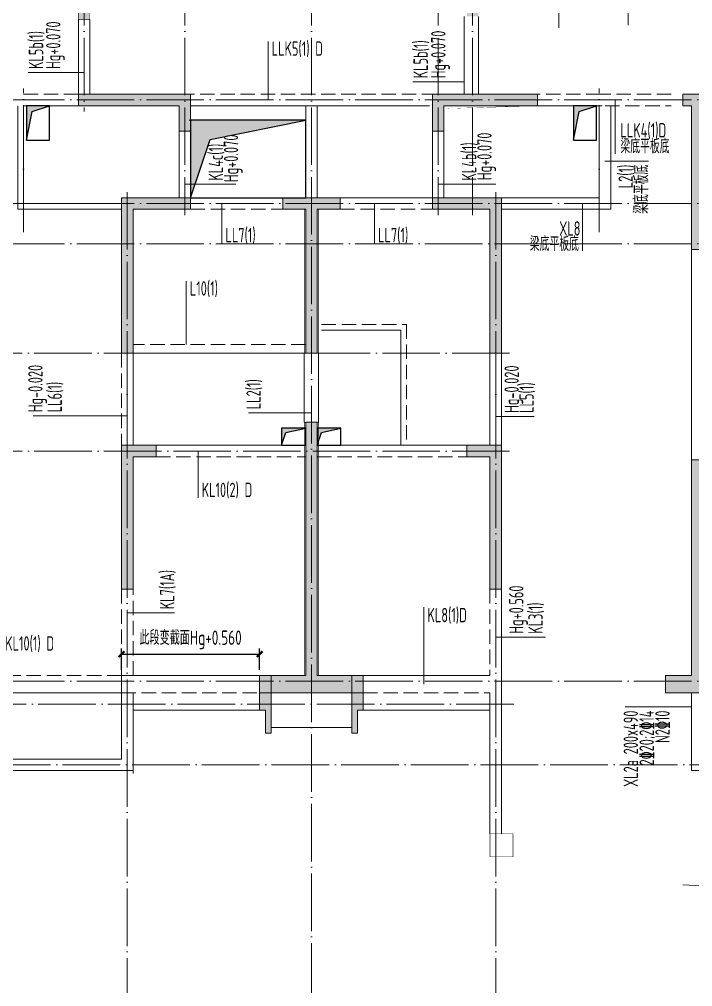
# Model space of a CAD drawing. Extents: x 5874492 to 7194610, y -939842 to -279257.
# Drawn here: x 6938971 to 6950668, y -595861 to -579057 of the extents above; entities that cross this region are included whole.
import ezdxf
from ezdxf.enums import TextEntityAlignment as Align

# ---------------------------------------------------------------- set-up
doc = ezdxf.new("R2010")
doc.units = 0
doc.header["$LTSCALE"] = 1000
doc.linetypes.add('DASH', pattern=[0.35, 0.25, -0.1])
doc.linetypes.add('DOTE', pattern=[2.4200000000000004, 2, -0.2, 0.02, -0.2])
for name, color, linetype, lineweight in [('A-轴线-塔楼', 1, 'DOTE', 9), ('A-轴线-隔墙', 41, 'DOTE', 9), ('S-基础-DQ', 6, 'Continuous', 20), ('S-墙柱-HATCH', 251, 'Continuous', 20), ('S-墙柱-WALL', 6, 'Continuous', 20), ('S-大样-HATCH', 251, 'Continuous', 20), ('S-大样-实线', 2, 'Continuous', 20), ('S-板-BEAM', 4, 'DASH', 20), ('S-板-BEAM-CON', 2, 'Continuous', 20), ('S-板-COLU', 50, 'DASH', 20), ('S-板-模板线条', 140, 'Continuous', 20), ('S-板-洞口边线', 211, 'Continuous', 20), ('S-梁-垂直集中标注', 45, 'Continuous', 20), ('S-梁-水平集中标注', 191, 'Continuous', 20)]:
    doc.layers.add(name, color=color, linetype=linetype, lineweight=lineweight)
doc.layers.add('HOLE', color=5, linetype='Continuous')
doc.layers.add('HOLE_HATCH', color=9, linetype='Continuous')
doc.styles.add('TSSD_REIN_T3', font='tssdeng.shx', dxfattribs={"width": 0.7, "bigfont": 'hztxt.shx'})
doc.styles.add('样式 1', font='tssdeng.shx', dxfattribs={"width": 0.7, "bigfont": 'tssdchn.shx'})
doc.dimstyles.new('_TCH_ARCH&&100', dxfattribs={"dimtxt": 250, "dimasz": 100, "dimexe": 100, "dimexo": 100, "dimgap": 100, "dimtad": 1, "dimdec": 0, "dimzin": 0, "dimdsep": 46, "dimtxsty": 'TSSD_REIN_T3', "dimblk": 'ARCHTICK', "dimcen": 0.09, "dimclrt": 7, "dimazin": 2, "dimtfac": 1, "dimtdec": 0, "dimtix": 1, "dimtmove": 2, "dimatfit": 3, "dimfxl": 0, "dimtolj": 1, "dimtzin": 0, "dimarcsym": 0})

# ---------------------------------------------------------------- blocks, each defined once
blk = doc.blocks.new('20191023.11405152')
at = {"layer": 'S-大样-HATCH'}
h = blk.add_hatch(color=256, dxfattribs=at)
h.dxf.hatch_style = 1
h.paths.add_polyline_path([(-99.99999995809048, 0), (0, 0), (-5.774199962615967e-08, -399.9999999129213), (99.99999995809048, -399.9999999129213), (99.99999995809048, 600.0007398887537), (-99.99999995809048, 600.0007398887537)])
at = {"layer": 'S-大样-实线'}
blk.add_lwpolyline([(-99.99999995809048, 0), (0, 0), (-5.774199962615967e-08, -399.9999999129213), (99.99999995809048, -399.9999999129213), (99.99999995809048, 600.0007398887537), (-99.99999995809048, 600.0007398887537)], close=True, dxfattribs=at)
blk = doc.blocks.new('_ArchTick')
at = {"color": 0, "linetype": 'ByBlock', "const_width": 0.4}
blk.add_lwpolyline([(-0.5, -0.5), (0.5, 0.5)], dxfattribs=at)
blk = doc.blocks.new('*D525')
at = {"layer": 'Defpoints', "color": 0, "transparency": 16777216}
for p in [(6943145.732196189, -590085.5229414239), (6940745.732196193, -590456.9757888315), (6943145.732196189, -590456.9765288262)]:
    blk.add_point(p, dxfattribs=at)
at = {"layer": 'S-梁-水平集中标注', "color": 0, "lineweight": -2, "transparency": 16777216}
for p, q in [((6940745.732196193, -590356.9757888315), (6940745.732196193, -589985.5229414239)), ((6943145.732196189, -590356.9765288262), (6943145.732196189, -589985.5229414239)), ((6940745.732196193, -590085.5229414239), (6943145.732196189, -590085.5229414239))]:
    blk.add_line(p, q, dxfattribs=at)
at = {"layer": 'S-梁-水平集中标注', "color": 0, "lineweight": -2, "transparency": 16777216, "xscale": 100, "yscale": 100, "zscale": 100, "rotation": 180}
blk.add_blockref('_ArchTick', (6940745.732196193, -590085.5229414239), dxfattribs=at)
at = {"layer": 'S-梁-水平集中标注', "color": 0, "lineweight": -2, "transparency": 16777216, "xscale": 100, "yscale": 100, "zscale": 100}
blk.add_blockref('_ArchTick', (6943145.732196189, -590085.5229414239), dxfattribs=at)
at = {"layer": 'S-梁-水平集中标注', "color": 7, "transparency": 16777216, "insert": (6941945.732196191, -589836.4844798854), "char_height": 250, "attachment_point": 5, "style": 'TSSD_REIN_T3'}
blk.add_mtext('\\A1;此段变截面Hg+0.560', dxfattribs=at)
blk = doc.blocks.new('regerh')
at = {"layer": 'HOLE_HATCH', "ltscale": 0.2}
blk.add_hatch(color=256, dxfattribs=at).paths.add_polyline_path([(6632294.781736531, -519704.5633280305), (6634295.04038429, -519704.5633280305), (6632632.282100516, -520042.0636920156), (6632294.781736531, -521054.5647839708)])
at = {"layer": 'HOLE', "ltscale": 0.2}
blk.add_lwpolyline([(6632294.781736531, -521054.5647839708), (6634295.04038429, -521054.5647839708), (6634295.04038429, -519704.5633280305), (6632294.781736531, -519704.5633280305)], close=True, dxfattribs=at)
blk.add_lwpolyline([(6632294.781736531, -521054.5647839708), (6632632.282100516, -520042.0636920156), (6634295.04038429, -519704.5633280305)], dxfattribs=at)
at = {"layer": 'S-基础-DQ', "ltscale": 0.5}
for points in [[(6631094.78154253, -521254.5655239883), (6629294.781736525, -521254.5641998451), (6629294.781736533, -519454.5641998367)], [(6631094.78154253, -521154.5655239883), (6629394.781736525, -521154.5641998451), (6629394.781736533, -519454.5641998372)], [(6631194.781542651, -525354.565523912), (6631194.781542645, -523754.5655239091)], [(6637594.78154254, -525354.5655239837), (6637594.781542534, -523754.5655239808)]]:
    blk.add_lwpolyline(points, dxfattribs=at)
at = {"layer": 'S-板-BEAM'}
for p, q in [((6630344.781736528, -519254.5644407477), (6629319.78195915, -519254.5628375974)), ((6636562.781736528, -519254.5655239704), (6630344.781736528, -519254.5643995609)), ((6639419.781679964, -519254.5641617407), (6638319.781736528, -519254.5647839743)), ((6640644.781736528, -519254.5647839743), (6639419.781787325, -519254.5641617407)), ((6639494.78173653, -519454.5641998367), (6640644.781736528, -519454.5647839743)), ((6632294.781736528, -521254.5647839708), (6633894.781736528, -521254.5647839708)), ((6634894.781736528, -521254.5647839708), (6636494.781736528, -521254.5647839708)), ((6634294.781736528, -523604.5647839699), (6631294.781736528, -523604.5647839699)), ((6631094.782093223, -523754.5655239704), (6631094.781757515, -525354.5655239704)), ((6631694.781736528, -525554.5647839704), (6634294.781736528, -525554.5647839704)), ((6634494.781736528, -525554.5647839704), (6637094.781736528, -525554.5647839704)), ((6631094.781736534, -527854.5655239704), (6631094.78173653, -529354.7282486942)), ((6631294.78173653, -529354.721173407), (6631294.781736534, -527854.5655239704)), ((6637494.781736533, -527854.5655239704), (6637494.781736533, -529354.5669001314)), ((6631094.781736336, -529354.7282486942), (6628594.781736333, -529354.7282486926)), ((6631094.781736336, -529654.7353239814), (6633494.781736333, -529654.5655245963)), ((6635294.713436186, -529654.6134578034), (6637494.781736533, -529654.5669001986))]:
    blk.add_line(p, q, dxfattribs=at)
at = {"layer": 'S-板-BEAM-CON'}
for p, q in [((6637044.781747445, -517904.5655239704), (6637044.782042187, -519254.5655239704)), ((6637294.782042187, -519254.5655239704), (6637294.781747445, -517904.5655239704)), ((6630344.830529819, -517954.5655239704), (6630344.830529819, -519254.5655239704)), ((6630544.830529819, -519254.5655239704), (6630544.830529819, -517954.5655238973)), ((6629394.781542315, -519454.5648278872), (6630344.781736528, -519454.564440748)), ((6632294.781736528, -519454.5647839743), (6636444.781736528, -519454.5647839743)), ((6634295.040384292, -521054.564087871), (6634295.040384292, -519454.5647839743)), ((6634495.040384292, -521054.5474029802), (6634495.040384292, -519454.5480990835)), ((6638319.781736528, -519454.5647839743), (6639444.781542531, -519454.5642041661)), ((6638319.781736528, -519454.5647839743), (6639344.78173653, -519454.5642041657)), ((6639395.294020827, -519454.5641236457), (6639395.294020827, -521054.5602528334)), ((6639594.152953859, -521254.5600767157), (6639594.152953859, -519454.553073051)), ((6632270.613376777, -519704.5633280326), (6634295.04038429, -519704.5633280305)), ((6632094.781736531, -519894.5655239704), (6632094.781736531, -521054.5655239704)), ((6632294.781736531, -521054.5655239704), (6632294.781736531, -519894.5655239704)), ((6636494.781736534, -519894.5655239704), (6636494.781736534, -521054.5655239704)), ((6636694.781736534, -521054.5655239704), (6636694.781736534, -519894.5655239704)), ((6633894.781736528, -521054.5647839708), (6632294.781736528, -521054.5647839708)), ((6636494.781736528, -521054.5647839708), (6634894.781736528, -521054.5647839708)), ((6639395.294020827, -521054.5604390441), (6637695.294020615, -521054.5645356888)), ((6637695.294020615, -521254.5645356895), (6639594.152953859, -521254.5600767157)), ((6640994.781736527, -521954.5655239704), (6640994.781736528, -525604.5503026326)), ((6631294.781736528, -523754.5647839699), (6634294.781736528, -523754.5647839699)), ((6631294.781757515, -525354.5655239704), (6631294.782093223, -523754.5655239704)), ((6634269.781736333, -523754.5655239704), (6634269.78148455, -524954.5655239704)), ((6634519.781736333, -523754.5654767614), (6634519.78148455, -524954.5654767614)), ((6637494.78137984, -523754.5655239704), (6637494.781715551, -525354.5655239704)), ((6637694.781715551, -525354.5655239704), (6637694.78137984, -523754.5655239704)), ((6634294.781736528, -525354.5647839704), (6631694.781736528, -525354.5647839704)), ((6637094.781736528, -525354.5647839704), (6634494.781736528, -525354.5647839704)), ((6637694.782892475, -527804.5720863591), (6637694.782534122, -532104.5662180142)), ((6633494.781736333, -529354.5655239704), (6631094.781736336, -529354.735323356)), ((6631094.782892475, -529354.564087865), (6631094.782892475, -530804.5640878628)), ((6637494.781736533, -529354.5669001314), (6635294.781736528, -529354.6134562909)), ((6628594.781736333, -529654.7282486926), (6631094.781736336, -529654.7282486942)), ((6631294.782892475, -531004.5640878628), (6631294.782892475, -529654.5640878647)), ((6637494.779423956, -529654.7282486943), (6637494.782810639, -532104.5655239889)), ((6640994.779424149, -529654.5655239704), (6640994.779424147, -531004.5647839741)), ((6631094.782892475, -530804.5640878628), (6627794.782892476, -530804.5640878628)), ((6627694.782892476, -531004.5640878628), (6631294.782892475, -531004.5640878628)), ((6640994.779424147, -531004.5647839741), (6641694.779120862, -531004.5647839742))]:
    blk.add_line(p, q, dxfattribs=at)
at = {"layer": 'S-板-洞口边线', "linetype": 'DASH'}
blk.add_lwpolyline([(6634569.779230319, -523254.5495371673), (6636044.783000859, -523254.5495371671), (6636044.783000827, -525354.5647839817)], dxfattribs=at)
at = {"layer": 'S-板-洞口边线', "ltscale": 0.5}
blk.add_lwpolyline([(6634569.779230319, -523354.5495371673), (6635944.783000858, -523354.5495371671), (6635944.783000827, -525354.5647839817)], dxfattribs=at)
blk = doc.blocks.new('ZHOUWANG2')
at = {"layer": 'A-轴线-塔楼', "linetype": 'DOTE', "ltscale": 0.5}
for p, q in [((193896.0602965998, 135009.8035207237), (193896.0614077402, 126469.5256728313)), ((195646.0602965998, 135009.8035207328), (195646.0602965029, 124669.5179403399)), ((197846.0602966975, 135009.8035207095), (197846.0602966975, 108020.6245052536)), ((200045.9124699775, 135009.8035207097), (200045.9124699775, 124669.525807342)), ((200645.9124699775, 135009.8035207097), (200645.9124699775, 124669.525807342)), ((203346.0602966007, 135009.803520774), (203346.0602966454, 127969.525921803)), ((227437.4168482991, 126669.5259218568), (165262.4269482605, 126669.5259218568)), ((194646.0602966975, 125069.5259218521), (194646.0602966975, 108020.6245052536)), ((201046.0602966985, 125069.5259218521), (201046.0602966975, 107175.0925605876)), ((227437.4168482991, 124869.5259218568), (165262.4269482605, 124869.5259218568)), ((227437.4168482991, 124169.5259218568), (165262.4269482605, 124169.5259218568)), ((201287.8304158961, 122269.5259218568), (180501.9830198027, 122269.5259218568)), ((201287.8304158961, 120569.5259218568), (180501.9830198027, 120569.5259218568)), ((227437.4168482991, 116569.5259218569), (165262.4269482605, 116569.5259218568))]:
    blk.add_line(p, q, dxfattribs=at)
at = {"layer": 'A-轴线-塔楼', "ltscale": 0.5}
blk.add_line((222178.7460312927, 112100.4912793459), (204298.9356723865, 113035.615958903), dxfattribs=at)
at = {"layer": 'A-轴线-隔墙', "ltscale": 0.5}
for p, q in [((202146.0602967031, 127919.5259218568), (202146.0602966975, 129319.5259219664)), ((192846.0602966966, 124369.5259218384), (192846.0602966966, 126869.525921891)), ((202846.0602966361, 124369.5259218146), (202846.0602966826, 126869.5259218521)), ((201287.8304158961, 122269.5259218568), (180501.9830198027, 122269.5259218568)), ((201360.3734389776, 116169.5259218569), (165262.4269482605, 116169.5259218568)), ((209043.5298984842, 115119.5259218535), (165262.4269482605, 115119.5259218568))]:
    blk.add_line(p, q, dxfattribs=at)
blk = doc.blocks.new('sgfdhgfjh')
at = {"layer": 'HOLE_HATCH', "ltscale": 0.5}
for points in [[(285918.5513082966, 605212.0853376773), (286318.5513083003, 605212.0853376773), (286018.5513082976, 605112.0853376762), (285918.5513082966, 604612.0853376919)], [(295418.5513083125, 605212.0853376905), (295818.5513083087, 605212.0853376905), (295518.5513083115, 605112.0853376915), (295418.5513083125, 604612.0853376919)], [(290348.3274792293, 599612.0853357936), (290768.5513083711, 599612.0853357936), (290423.3274787571, 599537.0853362655), (290348.3274792293, 599312.0853376813)], [(290968.5513083711, 599612.0853357941), (291380.9502155818, 599612.0853357941), (291043.5513079008, 599537.0853362639), (290968.5513083711, 599312.085337673)]]:
    blk.add_hatch(color=256, dxfattribs=at).paths.add_polyline_path(points)
at = {"layer": 'HOLE', "ltscale": 0.5}
for points in [[(285918.5513082966, 604612.0853376919), (286318.5513083003, 604612.0853376919), (286318.5513083003, 605212.0853376773), (285918.5513082966, 605212.0853376773)], [(295418.5513083125, 604612.0853376919), (295818.5513083087, 604612.0853376919), (295818.5513083087, 605212.0853376905), (295418.5513083125, 605212.0853376905)], [(290348.3274792293, 599312.0853376813), (290768.5513083711, 599312.0853376813), (290768.5513083711, 599612.0853357936), (290348.3274792293, 599612.0853357936)], [(290968.5513083711, 599312.085337673), (291380.9502155818, 599312.085337673), (291380.9502155818, 599612.0853357941), (290968.5513083711, 599612.0853357941)]]:
    blk.add_lwpolyline(points, close=True, dxfattribs=at)
for points in [[(285918.5513082966, 604612.0853376919), (286018.5513082976, 605112.0853376762), (286318.5513083003, 605212.0853376773)], [(295418.5513083125, 604612.0853376919), (295518.5513083115, 605112.0853376915), (295818.5513083087, 605212.0853376905)], [(290348.3274792293, 599312.0853376813), (290423.3274787571, 599537.0853362655), (290768.5513083711, 599612.0853357936)], [(290968.5513083711, 599312.085337673), (291043.5513079008, 599537.0853362639), (291380.9502155818, 599612.0853357941)]]:
    blk.add_lwpolyline(points, dxfattribs=at)
blk = doc.blocks.new('sgfdhgfjhgkj')
at = {"layer": 'S-板-COLU', "const_width": 10}
for points in [[(6314094.526302873, -249372.1074405641), (6314094.526302873, -248272.1074405641), (6312494.526302873, -248272.1074405641), (6312494.526302873, -245972.1074405641), (6309994.526302873, -245972.1074405641), (6309994.526302873, -248272.1074405641), (6308394.526302873, -248272.1074405641), (6308394.526302873, -249372.1074405641), (6308594.526302873, -249372.1074405641), (6308594.526302873, -248472.1074405641), (6310694.526302873, -248472.1074405641), (6310694.526302873, -248272.1074405641), (6310194.526302873, -248272.1074405641), (6310194.526302873, -246172.1074405641), (6312294.526302873, -246172.1074405641), (6312294.526302873, -248272.1074405641), (6311794.526302873, -248272.1074405641), (6311794.526302873, -248472.1074405641), (6313894.526302873, -248472.1074405641), (6313894.526302873, -249372.1074405641)], [(6315644.526303068, -250872.1074405641), (6313894.526303068, -250872.1074405641), (6313894.526303068, -250672.1074405641), (6315844.526303068, -250672.1074405641), (6315844.526303068, -251312.1074405641), (6315644.526303068, -251312.1074405641)], [(6321869.526821597, -250672.1067005689), (6321869.525784541, -250872.1067005668), (6320244.526303069, -250872.106651956), (6320244.52630307, -251312.1065482678), (6320044.52630307, -251312.1065482678), (6320044.526288094, -250672.1067444428)], [(6324794.526496891, -253372.1067005562), (6324544.526496891, -253372.1074405641), (6324544.526496891, -250872.1074405641), (6324394.526303068, -250872.1074405641), (6324394.526303068, -250672.1074405641), (6324794.526496891, -250672.1067005562)], [(6314844.526303068, -252672.1074405641), (6315844.526303068, -252672.1074405641), (6315844.526303068, -252472.1074405641), (6314644.526303068, -252472.1074405641), (6314644.526303068, -255172.1074405641), (6314844.526303068, -255172.1074405641)], [(6317819.526303068, -255172.1074405641), (6318069.526303068, -255172.1074405641), (6318069.526303068, -252672.1074405641), (6318444.526303068, -252672.1074405641), (6318444.526303068, -252472.1074405641), (6317444.526303068, -252472.1074405641), (6317444.526303068, -252672.1074405641), (6317819.526303068, -252672.1074405641)], [(6321044.526303068, -252672.1074405641), (6320044.526303068, -252672.1074405641), (6320044.526303068, -252472.1074405641), (6321244.526303068, -252472.1074405641), (6321244.526303068, -255172.1074405641), (6321044.526303068, -255172.1074405641)], [(6317044.526303068, -261072.1074405641), (6317044.526303068, -260772.1074405641), (6317819.526303068, -260772.1074405641), (6317819.526303068, -256372.1074405641), (6318069.526303068, -256372.1074405641), (6318069.526303068, -260772.1074405641), (6318844.526303068, -260772.1074405641), (6318844.526303068, -261072.1074405641)], [(6314844.526303068, -256972.1074405641), (6315244.526303068, -256972.1074405641), (6315244.526303068, -256772.1074405641), (6314644.526303068, -256772.1074405641), (6314644.526303068, -259272.1074405641), (6314844.526303068, -259272.1074405641)], [(6321044.526303262, -256972.1074405641), (6320644.526303262, -256972.1074405641), (6320644.526303262, -256772.1074405641), (6321244.526303262, -256772.1074405641), (6321244.526303262, -259272.1074405641), (6321044.526303262, -259272.1074405641)], [(6324094.526303068, -261072.1074405641), (6324094.526303068, -260772.1074405641), (6324544.526303068, -260772.1074405641), (6324544.526303068, -257022.092219215), (6324794.526303068, -257022.092219215), (6324794.526303068, -260772.1074405641), (6325544.526303068, -260772.1074405641), (6325544.526303068, -261072.1074405641)]]:
    blk.add_lwpolyline(points, close=True, dxfattribs=at)
blk = doc.blocks.new('sgfhgfjhgfj')
at = {"layer": 'S-墙柱-HATCH', "ltscale": 0.2}
h = blk.add_hatch(color=256, dxfattribs=at)
h.paths.add_polyline_path([(6336110.436162136, -190068.5557384125), (6336110.436162136, -195438.5557384125), (6335910.436162136, -195438.5557384125), (6335910.436162136, -194668.5557384125), (6333210.436162136, -194668.5557384125), (6333210.436162136, -194468.5557383534), (6333310.436157629, -194468.5557384125), (6335910.436162136, -194468.5557384125), (6335910.436162136, -189418.5557384125), (6336510.436162136, -189418.5557384125), (6336510.436162136, -190068.5557384125)])
h.paths.add_polyline_path([(6312710.435244238, -204868.5557384125), (6312710.435244238, -204568.5557384125), (6311910.435244238, -204568.5557384125), (6311910.435244238, -200168.5557384421), (6311710.435244238, -200168.5557384421), (6311710.435244238, -204568.5557384125), (6310910.435244238, -204568.5557384125), (6310910.435244238, -204868.5557384125)])
h.paths.add_polyline_path([(6311910.435244238, -198968.5557384125), (6311710.435244238, -198968.5557384125), (6311710.435244238, -196468.5557384125), (6311310.435244238, -196468.5557384125), (6311310.435244238, -196268.5557384125), (6312310.435244238, -196268.5557384125), (6312310.435244238, -196468.5557384125), (6311910.435244238, -196468.5557384125)])
h.paths.add_polyline_path([(6325110.435244238, -198968.5557384125), (6325310.435244238, -198968.5557384125), (6325310.435244238, -196468.5557384125), (6325710.435244238, -196468.5557384125), (6325710.435244238, -196268.5557384125), (6324710.435244238, -196268.5557384125), (6324710.435244238, -196468.5557384125), (6325110.435244238, -196468.5557384125)])
h.paths.add_polyline_path([(6324310.435244238, -204868.5557384125), (6324310.435244238, -204568.5557384125), (6325110.435244238, -204568.5557384125), (6325110.435244238, -200168.5557384125), (6325310.435244238, -200168.5557384125), (6325310.435244238, -204568.5557384125), (6326110.435244238, -204568.5557384125), (6326110.435244238, -204868.5557384125)])
h.paths.add_polyline_path([(6331360.435244238, -204868.5557384125), (6331360.435244238, -204568.5557384125), (6331810.435244238, -204568.5557384125), (6331810.435244238, -200818.5557384125), (6332010.435244238, -200818.5557384125), (6332010.435244238, -204568.5557384125), (6332810.435244238, -204568.5557384125), (6332810.435244238, -204868.5557384125)])
h.paths.add_polyline_path([(6332010.435244238, -197168.5557384125), (6331810.435244238, -197168.5557384125), (6331810.435244238, -194668.5557384125), (6331660.435244238, -194668.5557384125), (6331660.435244238, -194468.5557384125), (6332010.435244238, -194468.5557384125)])
h.paths.add_polyline_path([(6336310.435244238, -204568.5557384125), (6336110.435244238, -204568.5557384125), (6336110.435244238, -201018.5557384125), (6335910.435244238, -201018.5557384125), (6335910.435244238, -205168.5557384125), (6336310.435244238, -205168.5557384125)])
h.paths.add_polyline_path([(6336610.435244238, -197168.5557384125), (6336110.435244238, -197168.5557384125), (6336110.435244238, -199968.5557384125), (6335910.435244238, -199968.5557384125), (6335910.435244238, -196918.5557384125), (6336610.435244238, -196918.5557384125)])
h.paths.add_polyline_path([(6319410.435244238, -204868.5557384125), (6319410.435244238, -204568.5557384125), (6318610.435244238, -204568.5557384125), (6318610.435244238, -200818.5557384125), (6318410.435244238, -200818.5557384125), (6318410.435244238, -204568.5557384125), (6317610.435244238, -204568.5557384125), (6317610.435244238, -204868.5557384125)])
h.paths.add_polyline_path([(6318410.435244238, -197168.5557384125), (6318610.435244238, -197168.5557384125), (6318610.435244238, -194668.5557384125), (6318960.435244238, -194668.5557384125), (6318960.435244238, -194468.5557384125), (6318060.435244238, -194468.5557384125), (6318060.435244238, -194668.5557384125), (6318410.435244238, -194668.5557384125)])
h.paths.add_polyline_path([(6307910.434375218, -194468.5549984176), (6307910.435412274, -194668.5549984153), (6309510.435244237, -194668.5549498044), (6309510.435244236, -195108.5548461163), (6309710.435244236, -195108.5548461163), (6309710.435259212, -194468.5550422913)])
h.paths.add_polyline_path([(6314110.435244238, -194668.5557384125), (6315860.435244238, -194668.5557384125), (6315860.435244238, -194468.5557384125), (6313910.435244238, -194468.5557384125), (6313910.435244238, -195108.5557384125), (6314110.435244238, -195108.5557384125)])
h.paths.add_polyline_path([(6322910.435244238, -194668.5557384125), (6321160.435244238, -194668.5557384125), (6321160.435244238, -194468.5557384125), (6323110.435244238, -194468.5557384125), (6323110.435244238, -195108.5557384125), (6322910.435244238, -195108.5557384125)])
h.paths.add_polyline_path([(6329135.435762767, -194468.5549984176), (6329135.434725711, -194668.5549984153), (6327510.435244239, -194668.5549498044), (6327510.43524424, -195108.5548461163), (6327310.43524424, -195108.5548461163), (6327310.435229264, -194468.5550422913)])
h.paths.add_polyline_path([(6321360.435244043, -193168.5557384125), (6321360.435244043, -192068.5557384125), (6319760.435244043, -192068.5557384125), (6319760.435244043, -189768.5557384125), (6317260.435244043, -189768.5557384125), (6317260.435244043, -192068.5557384125), (6315660.435244043, -192068.5557384125), (6315660.435244043, -193168.5557384125), (6315860.435244043, -193168.5557384125), (6315860.435244043, -192268.5557384125), (6317960.435244043, -192268.5557384125), (6317960.435244043, -192068.5557384125), (6317460.435244043, -192068.5557384125), (6317460.435244043, -189968.5557384125), (6319560.435244043, -189968.5557384125), (6319560.435244043, -192068.5557384125), (6319060.435244043, -192068.5557384125), (6319060.435244043, -192268.5557384125), (6321160.435244043, -192268.5557384125), (6321160.435244043, -193168.5557384125)])
h.paths.add_polyline_path([(6307910.43526053, -191918.5557384125), (6307910.435244238, -193118.5557384125), (6308110.435244238, -193118.5557384125), (6308110.43526053, -189418.5557384125), (6305610.43526053, -189418.5557384125), (6305610.43526053, -190118.5557384125), (6305810.43526053, -190118.5557384125), (6305810.43526053, -189618.5557384125), (6307910.43526053, -189618.5557384125), (6307910.43526053, -191718.5557384125), (6305810.43526053, -191718.5557384125), (6305810.43526053, -191218.5557384125), (6305610.43526053, -191218.5557384125), (6305610.43526053, -191918.5557384125)])
h.paths.add_polyline_path([(6300910.435244232, -190068.554337326), (6300910.435244232, -195438.554337326), (6301110.435244232, -195438.554337326), (6301110.435244232, -194668.554337326), (6303810.435244232, -194668.554337326), (6303810.435244232, -194468.5543372668), (6303710.43524874, -194468.554337326), (6301110.435244232, -194468.554337326), (6301110.435244232, -189418.554337326), (6300510.435244232, -189418.554337326), (6300510.435244232, -190068.554337326)])
h.paths.add_polyline_path([(6313910.435244238, -196468.5557384125), (6314910.435244238, -196468.5557384125), (6314910.435244238, -198968.5557384125), (6315110.435244238, -198968.5557384125), (6315110.435244238, -196268.5557384125), (6313910.435244238, -196268.5557384125)])
h.paths.add_polyline_path([(6300410.435244238, -197168.5557384125), (6300910.435244238, -197168.5557384125), (6300910.435244238, -199968.5557384125), (6301110.435244238, -199968.5557384125), (6301110.435244238, -196918.5557384125), (6300410.435244238, -196918.5557384125)])
h.paths.add_polyline_path([(6295310.435244238, -204568.5557384125), (6295060.435244238, -204568.5557384125), (6295060.435244238, -197168.5557384125), (6295900.435244238, -197168.5557384125), (6295900.435244238, -196918.5557384125), (6294810.435244238, -196918.5557384125), (6294810.435244238, -205168.5557384125), (6295310.435244238, -205168.5557384125)])
h.paths.add_polyline_path([(6305660.435244238, -204868.5557384125), (6305660.435244238, -204568.5557384125), (6305210.435244238, -204568.5557384125), (6305210.435244238, -200818.5557384125), (6305010.435244238, -200818.5557384125), (6305010.435244238, -204568.5557384125), (6304210.435244238, -204568.5557384125), (6304210.435244238, -204868.5557384125)])
h.paths.add_polyline_path([(6315110.435244238, -203068.5557384125), (6315110.435244238, -200568.5557384125), (6314510.435244238, -200568.5557384125), (6314510.435244238, -200768.5557384125), (6314910.435244238, -200768.5557384125), (6314910.435244238, -203068.5557384125)])
h.paths.add_polyline_path([(6308710.435244238, -200768.5557384125), (6309110.435244238, -200768.5557384125), (6309110.435244238, -200568.5557384125), (6308510.435244238, -200568.5557384125), (6308510.435244238, -203068.5557384125), (6308710.435244238, -203068.5557384125)])
h.paths.add_polyline_path([(6308710.435244238, -196468.5557384125), (6309710.435244238, -196468.5557384125), (6309710.435244238, -196268.5557384125), (6308510.435244238, -196268.5557384125), (6308510.435244238, -198968.5557384125), (6308710.435244238, -198968.5557384125)])
h.paths.add_polyline_path([(6305010.435244238, -197168.5557384125), (6305210.435244238, -197168.5557384125), (6305210.435244238, -194668.5557384125), (6305360.435244238, -194668.5557384125), (6305360.435244238, -194468.5557384125), (6305010.435244238, -194468.5557384125)])
h.paths.add_polyline_path([(6328110.435244238, -192218.5557384125), (6330810.435244238, -192218.5557384125), (6330810.435244238, -191568.5557384125), (6330610.435244238, -191568.5557384125), (6330610.435244238, -192018.5557384125), (6328110.435244238, -192018.5557384125), (6328110.435244238, -190018.5557384125), (6330610.435244238, -190018.5557384125), (6330610.435244238, -190468.5557384125), (6330810.435244238, -190468.5557384125), (6330810.435244238, -189418.5557384125), (6330310.435244238, -189418.5557384125), (6330310.435244238, -189818.5557384125), (6327910.435244238, -189818.5557384125), (6327910.435244238, -193118.5557384125), (6328110.435244238, -193118.5557384125)])
h.paths.add_polyline_path([(6323110.435244238, -196468.5557384125), (6322110.435244238, -196468.5557384125), (6322110.435244238, -198968.5557384125), (6321910.435244238, -198968.5557384125), (6321910.435244238, -196268.5557384125), (6323110.435244238, -196268.5557384125)])
h.paths.add_polyline_path([(6341710.435244238, -204568.5557384125), (6341960.435244238, -204568.5557384125), (6341960.435244238, -197168.5557384125), (6341120.435244238, -197168.5557384125), (6341120.435244238, -196918.5557384125), (6342210.435244238, -196918.5557384125), (6342210.435244238, -205168.5557384125), (6341710.435244238, -205168.5557384125)])
h.paths.add_polyline_path([(6321910.435244238, -203068.5557384125), (6321910.435244238, -200568.5557384125), (6322510.435244238, -200568.5557384125), (6322510.435244238, -200768.5557384125), (6322110.435244238, -200768.5557384125), (6322110.435244238, -203068.5557384125)])
h.paths.add_polyline_path([(6328310.435244238, -200768.5557384125), (6327910.435244238, -200768.5557384125), (6327910.435244238, -200568.5557384125), (6328510.435244238, -200568.5557384125), (6328510.435244238, -203068.5557384125), (6328310.435244238, -203068.5557384125)])
h.paths.add_polyline_path([(6328310.435244238, -196468.5557384125), (6327310.435244238, -196468.5557384125), (6327310.435244238, -196268.5557384125), (6328510.435244238, -196268.5557384125), (6328510.435244238, -198968.5557384125), (6328310.435244238, -198968.5557384125)])
h.paths.add_polyline_path([(6300710.435244238, -204568.5557384125), (6300910.435244238, -204568.5557384125), (6300910.435244238, -201018.5557384125), (6301110.435244238, -201018.5557384125), (6301110.435244238, -205168.5557384125), (6300710.435244238, -205168.5557384125)])
at = {"layer": 'S-墙柱-WALL'}
for points in [[(6322910.435244238, -194668.5557384125), (6321160.435244238, -194668.5557384125), (6321160.435244238, -194468.5557384125), (6323110.435244238, -194468.5557384125), (6323110.435244238, -195108.5557384125), (6322910.435244238, -195108.5557384125)], [(6329135.435762767, -194468.5549984176), (6329135.434725711, -194668.5549984153), (6327510.435244239, -194668.5549498044), (6327510.43524424, -195108.5548461163), (6327310.43524424, -195108.5548461163), (6327310.435229264, -194468.5550422913)], [(6332010.435244238, -197168.5557384125), (6331810.435244238, -197168.5557384125), (6331810.435244238, -194668.5557384125), (6331660.435244238, -194668.5557384125), (6331660.435244238, -194468.5557384125), (6332010.435244238, -194468.5557384125)], [(6323110.435244238, -196468.5557384125), (6322110.435244238, -196468.5557384125), (6322110.435244238, -198968.5557384125), (6321910.435244238, -198968.5557384125), (6321910.435244238, -196268.5557384125), (6323110.435244238, -196268.5557384125)], [(6325110.435244238, -198968.5557384125), (6325310.435244238, -198968.5557384125), (6325310.435244238, -196468.5557384125), (6325710.435244238, -196468.5557384125), (6325710.435244238, -196268.5557384125), (6324710.435244238, -196268.5557384125), (6324710.435244238, -196468.5557384125), (6325110.435244238, -196468.5557384125)], [(6328310.435244238, -196468.5557384125), (6327310.435244238, -196468.5557384125), (6327310.435244238, -196268.5557384125), (6328510.435244238, -196268.5557384125), (6328510.435244238, -198968.5557384125), (6328310.435244238, -198968.5557384125)], [(6324310.435244238, -204868.5557384125), (6324310.435244238, -204568.5557384125), (6325110.435244238, -204568.5557384125), (6325110.435244238, -200168.5557384125), (6325310.435244238, -200168.5557384125), (6325310.435244238, -204568.5557384125), (6326110.435244238, -204568.5557384125), (6326110.435244238, -204868.5557384125)], [(6321910.435244238, -203068.5557384125), (6321910.435244238, -200568.5557384125), (6322510.435244238, -200568.5557384125), (6322510.435244238, -200768.5557384125), (6322110.435244238, -200768.5557384125), (6322110.435244238, -203068.5557384125)], [(6328310.435244238, -200768.5557384125), (6327910.435244238, -200768.5557384125), (6327910.435244238, -200568.5557384125), (6328510.435244238, -200568.5557384125), (6328510.435244238, -203068.5557384125), (6328310.435244238, -203068.5557384125)], [(6331360.435244238, -204868.5557384125), (6331360.435244238, -204568.5557384125), (6331810.435244238, -204568.5557384125), (6331810.435244238, -200818.5557384125), (6332010.435244238, -200818.5557384125), (6332010.435244238, -204568.5557384125), (6332810.435244238, -204568.5557384125), (6332810.435244238, -204868.5557384125)]]:
    blk.add_lwpolyline(points, close=True, dxfattribs=at)
blk = doc.blocks.new('sgjhgfjhgkjddd')
at = {"layer": 'S-墙柱-HATCH'}
for name, p in [('sgfdhgfjhgkj', (0, 0)), ('sgfhgfjhgfj', (-7265.908940976486, -56203.55170215154))]:
    blk.add_blockref(name, p, dxfattribs=at)

msp = doc.modelspace()

# ---------------------------------------------------------------- linework, layer by layer
at = {"layer": 'S-板-COLU', "const_width": 10}
msp.add_lwpolyline([(6947145.736869966, -593206.6097161148), (6947545.736869966, -593206.6097161148), (6947545.736869966, -593606.6097161148), (6947145.736869966, -593606.6097161148)], close=True, dxfattribs=at)
at = {"layer": 'S-板-模板线条', "ltscale": 0.5}
for p, q in [((6940945.734086741, -592156.6365956309), (6940945.734086741, -591056.6273034865)), ((6940945.734086741, -591056.6273034865), (6943245.735059826, -591056.7827578464)), ((6943245.735059826, -591056.7827578464), (6943245.734086703, -591456.782757839)), ((6944845.734086703, -591456.7827578434), (6944845.735059843, -591056.6273034804)), ((6944845.735059843, -591056.6273034804), (6947145.734335579, -591056.7827578424)), ((6947145.734335579, -591056.7827578424), (6947145.734335584, -592106.6273034785)), ((6943345.73505984, -591456.782757839), (6943345.73505984, -591356.7827578394)), ((6943345.73505984, -591356.7827578394), (6944745.73505984, -591356.7827578394)), ((6944745.73505984, -591356.7827578394), (6944745.73505984, -591456.6273034842)), ((6943245.734086703, -591456.782757839), (6943345.73505984, -591456.782757839)), ((6944745.73505984, -591456.6273034842), (6944845.734086703, -591456.7827578434))]:
    msp.add_line(p, q, dxfattribs=at)
at = {"layer": 'S-梁-垂直集中标注'}
for p, q in [((6940095.735184041, -579981.3872738793), (6939125.835088559, -579981.3872738793)), ((6946695.734416902, -580142.691905823), (6945808.231462723, -580142.691905823)), ((6941845.734251391, -581920.6982050289), (6942733.284678179, -581920.6982050289)), ((6946245.586424861, -581920.6982050289), (6947248.320984547, -581920.6982050289)), ((6939212.558822284, -585945.1859234484), (6940845.734251596, -585945.1859234484)), ((6942951.501926999, -585892.8432350846), (6944045.734251596, -585892.8432350846)), ((6947245.690940366, -585955.7908921794), (6947913.227712261, -585955.7908921794)), ((6940845.734251582, -589366.1018812169), (6941663.702991745, -589366.1018812169)), ((6947245.648323488, -589792.4608017124), (6948111.693986729, -589792.4608017124)), ((6950645.734141755, -591002.2583063348), (6949497.377325306, -591002.2583063348))]:
    msp.add_line(p, q, dxfattribs=at)
at = {"layer": 'S-梁-垂直集中标注', "color": 2}
msp.add_line((6949900.318395073, -581518.1517804621), (6949140.491494083, -581518.1517804621), dxfattribs=at)
at = {"layer": 'S-梁-水平集中标注'}
for p, q in [((6943292.5489709, -580456.6113421354), (6943292.5489709, -579440.2292775097)), ((6949324.354889814, -581395.6049589429), (6949324.354889814, -580456.6120821261)), ((6942489.075863093, -582256.6265635358), (6942489.075863092, -582954.86343434)), ((6945139.645132298, -582256.6265635358), (6945139.645132297, -582954.86343434)), ((6941870.201219662, -584706.6265325731), (6941870.201219662, -583606.5783049841)), ((6942076.982324274, -586556.6410779954), (6942076.982324273, -587370.2854585059)), ((6945998.838619227, -590606.6529502075), (6945998.838619227, -589271.2203372887))]:
    msp.add_line(p, q, dxfattribs=at)
at = {"layer": 'S-梁-水平集中标注', "color": 2}
msp.add_line((6948755.11478089, -582260.1038357926), (6948755.11478089, -583076.5076222753), dxfattribs=at)

# ---------------------------------------------------------------- block references
at = {"color": 3}
msp.add_blockref('ZHOUWANG2', (6746199.673845068, -707126.1532253425), dxfattribs=at)
msp.add_blockref('sgfdhgfjh', (6653177.182833567, -1185768.712641172))
at = {"layer": 'S-墙柱-HATCH'}
msp.add_blockref('sgjhgfjhgkjddd', (626101.2061450612, -329684.5171415611), dxfattribs=at)
at = {"layer": 'S-大样-实线'}
msp.add_blockref('20191023.11405152', (6943245.734251415, -591056.6120825273), dxfattribs=at)
at = {"layer": 'S-大样-实线', "xscale": -1}
msp.add_blockref('20191023.11405152', (6944845.736086866, -591056.6120825273), dxfattribs=at)
at = {"layer": 'S-板-BEAM'}
msp.add_blockref('regerh', (309650.9525990468, -61102.06177949347), dxfattribs=at)

# ---------------------------------------------------------------- texts
at = {"layer": 'S-梁-垂直集中标注', "style": '样式 1', "width": 0.65}
for s, p in [('Hg+0.070', (6939685.450473174, -579918.8872738791)), ('Hg+0.070', (6946374.451590694, -580080.1919058228)), ('Hg+0.070', (6942773.140986718, -581884.603857644)), ('Hg+0.070', (6947176.138063168, -581849.8361279146)), ('Hg-0.020', (6939374.792311213, -585882.6859234484)), ('Hg-0.020', (6947648.710408146, -585893.2908921794))]:
    msp.add_text(s, height=250, rotation=90, dxfattribs=at).set_placement(p)
at = {"layer": 'S-梁-垂直集中标注', "color": 3, "style": '样式 1', "width": 0.65}
for s, p in [('KL5b(1)', (6939385.450473174, -579918.8872738791)), ('KL5b(1)', (6946067.846847338, -580080.1919058228)), ('KL4c(1)', (6942508.518411893, -581858.1982050289)), ('KL4b(1)', (6946908.370585363, -581858.1982050289)), ('LL6(1) ', (6939709.593077174, -585882.6859234484)), ('LL2(1) ', (6943164.965020827, -585830.3432350846)), ('LL5(1)', (6947908.475100868, -585893.2908921794)), ('KL7(1A)', (6941663.702991745, -589303.6018812169)), ('Hg+0.560', (6947729.081558689, -589729.9608017124)), ('KL3(1)', (6948063.617063652, -589729.9608017124))]:
    msp.add_text(s, height=250, rotation=90, dxfattribs=at).set_placement(p)
for s, p in [('L2(1)', (6949628.259866165, -581580.6517804621)), ('XL2a 200x490', (6949718.53117146, -591064.7583063348))]:
    msp.add_text(s, height=250, rotation=90, dxfattribs=at).set_placement(p, align=Align.RIGHT)
at = {"layer": 'S-梁-垂直集中标注', "color": 2, "style": '样式 1', "width": 0.65}
msp.add_text('梁底平板底', height=250, rotation=90, dxfattribs=at).set_placement((6949898.567039965, -581580.6517804621), align=Align.RIGHT)
at = {"layer": 'S-梁-垂直集中标注', "style": '样式 1', "width": 0.65}
for s, p in [('2\x8420;2\x8414', (6949993.53117146, -591064.7583063348)), ('N2\x8410', (6950268.53117146, -591064.7583063348))]:
    msp.add_text(s, height=250, rotation=90, dxfattribs=at).set_placement(p, align=Align.RIGHT)
at = {"layer": 'S-梁-水平集中标注', "color": 3, "style": '样式 1', "width": 0.65}
for s, p in [('LLK5(1) D', (6943355.0489709, -579690.2292775097)), ('LLK4(1)D', (6949413.435781937, -581109.1871537517)), ('LL7(1)', (6942551.575863092, -582930.9041766367)), ('LL7(1)', (6945202.145132297, -582930.9041766367)), ('L10(1) ', (6941932.701219661, -583856.5783049841)), ('KL10(2) D', (6942139.482324274, -587356.1103344595)), ('KL8(1)D', (6946061.338619227, -589530.8357219042))]:
    msp.add_text(s, height=250, dxfattribs=at).set_placement(p)
at = {"layer": 'S-梁-水平集中标注', "style": '样式 1', "width": 0.65}
for s, p in [('梁底平板底', (6949413.435781937, -581385.5661430715)), ('KL10(1) D', (6938725.190216472, -590023.7224971262))]:
    msp.add_text(s, height=250, dxfattribs=at).set_placement(p)
at = {"layer": 'S-梁-水平集中标注', "color": 3, "linetype": 'Continuous', "style": '样式 1', "width": 0.65}
msp.add_text('XL8 ', height=250, dxfattribs=at).set_placement((6948817.651205648, -582814.8658562882), align=Align.RIGHT)
at = {"layer": 'S-梁-水平集中标注', "color": 2, "linetype": 'Continuous', "style": '样式 1', "width": 0.65}
msp.add_text('梁底平板底', height=250, dxfattribs=at).set_placement((6948692.614780889, -583082.246605769), align=Align.RIGHT)

# ---------------------------------------------------------------- dimensions: what is measured, and where the dimension line sits
at = {"layer": 'S-梁-水平集中标注'}
dim = msp.add_aligned_dim(p1=(6940745.732196193, -590456.9757888315), p2=(6943145.732196189, -590456.9765288262), distance=371.45358740222275, text='此段变截面Hg+0.560', dimstyle='_TCH_ARCH&&100', dxfattribs=at)
dim.commit()
dim.dimension.update_dxf_attribs({"geometry": '*D525', "text_midpoint": (6941945.732196191, -589836.4844798854)})

doc.saveas('drawing.dxf')
